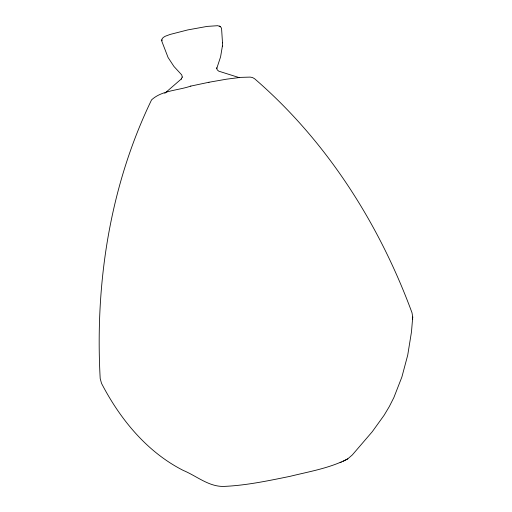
<?xml version="1.0" encoding="UTF-8"?>
<svg xmlns="http://www.w3.org/2000/svg" width="512" height="512" viewBox="0 0 512 512"><rect width="100%" height="100%" fill="white"/><g stroke="black" fill="none" stroke-linecap="round" stroke-linejoin="round"><path stroke-width="0.77" d="M182.272 77.197L181.734 74.912L173.933 66.438L168.07 57.485L161.907 41.498L161.971 39.123L163.155 37.542L165.171 36.282L170.118 34.438L187.738 29.926L207.181 26.4L217.747 25.696L220.326 26.605L221.555 28.198L222.496 42.867M161.798 39.782L161.773 40.813M216.787 67.718L216.742 68.525L220.576 56.87L222.4 46.022M343.117 461.318L347.77 458.861L352.301 454.95L372.275 431.699L384.102 415.264L389.286 406.598L393.875 397.549L401.888 376.992L407.725 355.104L411.494 331.776L412.723 316.992L412 312.755C379.187 223.744 326.72 141.03 254.598 78.739L252.454 77.523L250.176 77.101L240.621 77.376L226.49 79.187L208.909 82.266M222.387 46.342L222.509 42.541M412.691 317.715L412.723 316.992M412.646 319.539L412.672 318.816M182.278 76.992L181.19 79.091L181.491 78.81L164.768 93.325M347.77 458.861C329.818 468.198 309.453 471.52 289.984 476.352C268.275 480.774 246.432 485.402 224.237 486.4C209.062 487.04 196.678 475.987 183.328 470.458C146.874 452.006 120.07 419.091 101.523 383.36L100.192 378.541C94.944 283.386 109.843 186.099 151.565 99.878C161.824 90.362 178.106 90.528 190.848 86.074M340.134 462.624L341.37 462.08M190.669 86.118L209.018 82.246M239.277 77.645L218.752 71.168L217.21 69.824L216.749 68.32M220.326 26.605L219.277 26.029"/></g></svg>
